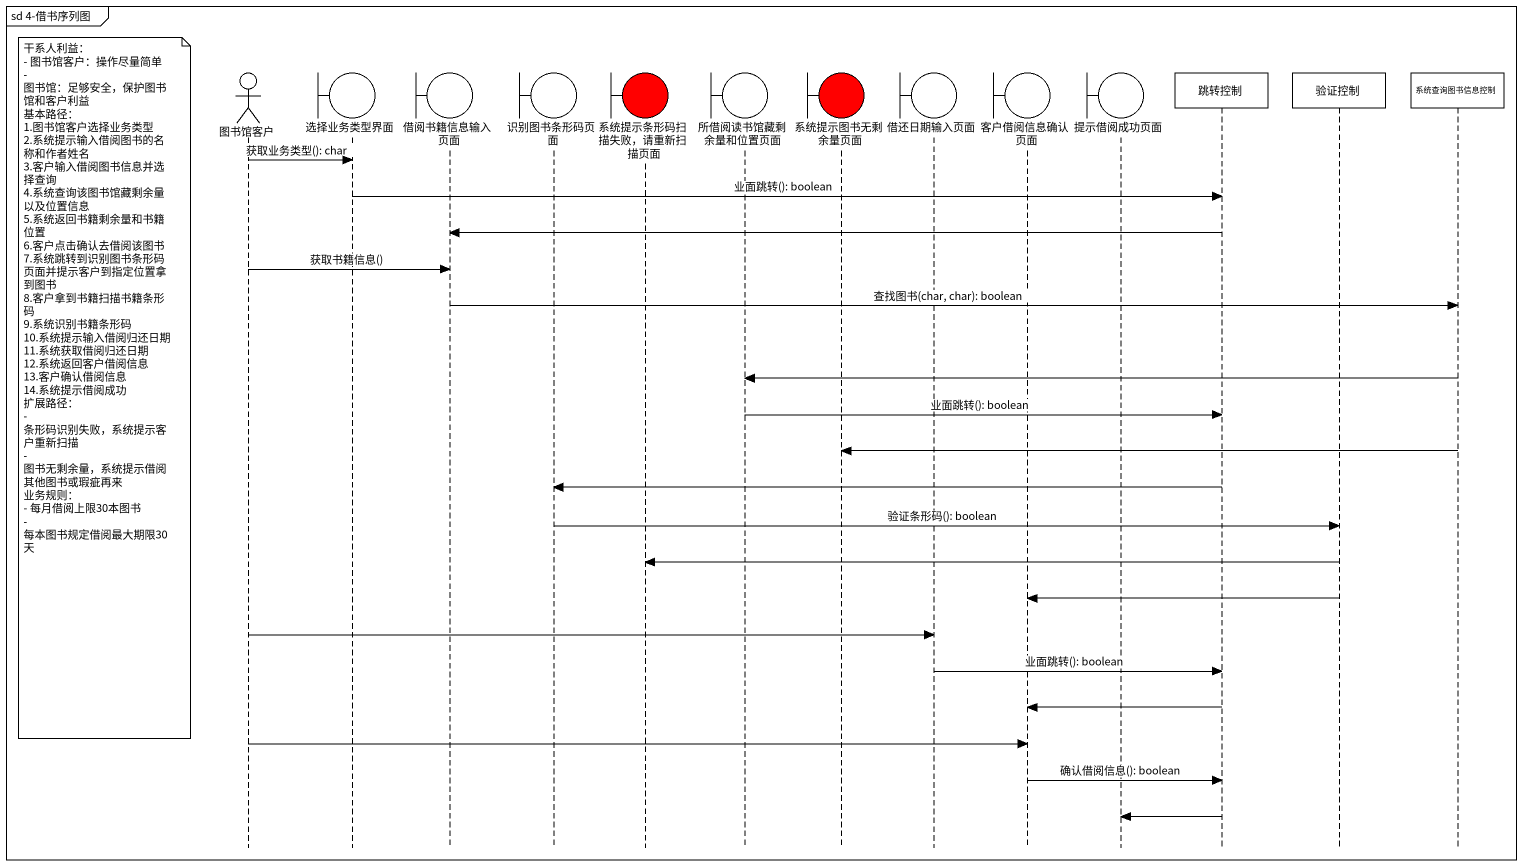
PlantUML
@startuml
mainframe sd 4-借书序列图
hide footbox
actor 图书馆客户
boundary 选择业务类型界面
boundary 借阅书籍信息输入页面
boundary 识别图书条形码页面
boundary "系统提示条形码扫描失败，请重新扫描页面" as 系统提示条形码扫描失败_请重新扫描页面 #FF0000
boundary 所借阅读书馆藏剩余量和位置页面
boundary 系统提示图书无剩余量页面 #FF0000
boundary 借还日期输入页面
boundary 客户借阅信息确认页面
boundary 提示借阅成功页面
participant 跳转控制
participant 验证控制
participant 系统查询图书信息控制

图书馆客户 -> 选择业务类型界面 : 获取业务类型(): char
选择业务类型界面 -> 跳转控制 : 业面跳转(): boolean
跳转控制 -> 借阅书籍信息输入页面
图书馆客户 -> 借阅书籍信息输入页面 : 获取书籍信息()
借阅书籍信息输入页面 -> 系统查询图书信息控制 : 查找图书(char, char): boolean
系统查询图书信息控制 -> 所借阅读书馆藏剩余量和位置页面
note left of 图书馆客户
  干系人利益：
  - 图书馆客户：操作尽量简单
  - 图书馆：足够安全，保护图书馆和客户利益
  基本路径：
  1.图书馆客户选择业务类型
  2.系统提示输入借阅图书的名称和作者姓名
  3.客户输入借阅图书信息并选择查询
  4.系统查询该图书馆藏剩余量以及位置信息
  5.系统返回书籍剩余量和书籍位置
  6.客户点击确认去借阅该图书
  7.系统跳转到识别图书条形码页面并提示客户到指定位置拿到图书
  8.客户拿到书籍扫描书籍条形码
  9.系统识别书籍条形码
  10.系统提示输入借阅归还日期
  11.系统获取借阅归还日期
  12.系统返回客户借阅信息
  13.客户确认借阅信息
  14.系统提示借阅成功
  扩展路径：
  - 条形码识别失败，系统提示客户重新扫描
  - 图书无剩余量，系统提示借阅其他图书或瑕疵再来
  业务规则：
  - 每月借阅上限30本图书
  - 每本图书规定借阅最大期限30天
end note
所借阅读书馆藏剩余量和位置页面 -> 跳转控制 : 业面跳转(): boolean
系统查询图书信息控制 -> 系统提示图书无剩余量页面
跳转控制 -> 识别图书条形码页面
识别图书条形码页面 -> 验证控制 : 验证条形码(): boolean
验证控制 -> 系统提示条形码扫描失败_请重新扫描页面
验证控制 -> 客户借阅信息确认页面
图书馆客户 -> 借还日期输入页面
借还日期输入页面 -> 跳转控制 : 业面跳转(): boolean
跳转控制 -> 客户借阅信息确认页面
图书馆客户 -> 客户借阅信息确认页面
客户借阅信息确认页面 -> 跳转控制 : 确认借阅信息(): boolean
跳转控制 -> 提示借阅成功页面
@enduml
